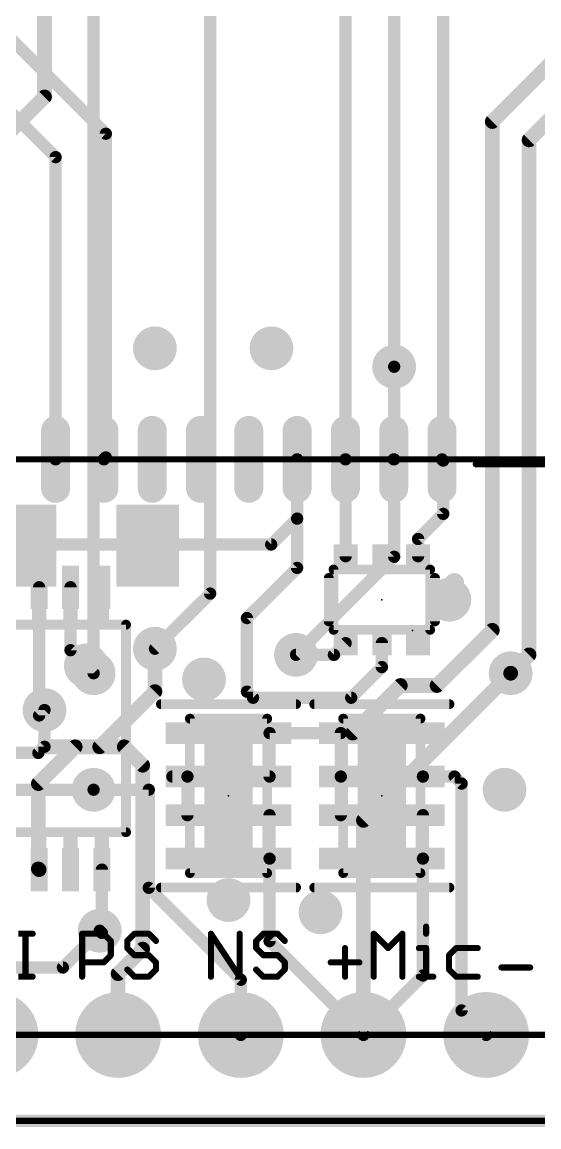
# Model space of a CAD drawing. Extents: x -18.9 to 56.5, y -5.3 to 63.2.
# Drawn here: x 29.76 to 40.46, y -0.13 to 22.76 of the extents above; entities that cross this region are included whole.
import ezdxf

# ---------------------------------------------------------------- set-up
doc = ezdxf.new("R2010")
doc.units = 0
for name, color, linetype in [('1', 12, 'CONTINUOUS'), ('16', 132, 'CONTINUOUS'), ('17', 110, 'CONTINUOUS'), ('18', 110, 'CONTINUOUS'), ('20', 53, 'CONTINUOUS'), ('21', 40, 'CONTINUOUS'), ('23', 53, 'CONTINUOUS'), ('24', 53, 'CONTINUOUS'), ('47', 253, 'CONTINUOUS'), ('51', 253, 'CONTINUOUS')]:
    doc.layers.add(name, color=color, linetype=linetype)

# ---------------------------------------------------------------- blocks, each defined once
blk = doc.blocks.new('RECT')
blk.add_solid([(-0.5, -0.5), (0.5, -0.5), (-0.5, 0.5), (0.5, 0.5)])
blk = doc.blocks.new('ROUNDP')
at = {"const_width": 0.5}
blk.add_lwpolyline([(0, -0.25, 1), (0, 0.25, 1), (0, -0.25)], format="xyb", dxfattribs=at)
blk = doc.blocks.new('RECT288000X96000R100')
at = {"const_width": 0.3}
blk.add_lwpolyline([(0.75, 0), (0.75, 0, 0.4142), (0.6, 0.15), (-0.6, 0.15, 0.4142), (-0.75, 0), (-0.75, 0, 0.4142), (-0.6, -0.15), (0.6, -0.15, 0.4142)], format="xyb", close=True, dxfattribs=at)
blk.add_solid([(-0.6254, -0.0254), (0.6254, -0.0254), (-0.6254, 0.0254), (0.6254, 0.0254)])
blk = doc.blocks.new('ROUNDV')
at = {"const_width": 0.5}
blk.add_lwpolyline([(0, -0.25, 1), (0, 0.25, 1), (0, -0.25)], format="xyb", dxfattribs=at)

msp = doc.modelspace()

# ---------------------------------------------------------------- linework, layer by layer
at = {"layer": '1'}
for points, const_width in [([(25.527, 26.416), (31.496, 20.447)], 0.254), ([(36.456, 25.266), (36.456, 13.702)], 0.254), ([(25.4, 25.019), (30.456, 19.963)], 0.254), ([(38.481, 24.257), (38.481, 13.677)], 0.254), ([(40.998, 22.202), (39.497, 20.701)], 0.3048), ([(41.141, 21.202), (40.259, 20.32)], 0.3048), ([(39.497, 20.701), (39.497, 10.16)], 0.3048), ([(31.496, 20.447), (31.496, 13.742)], 0.254), ([(40.259, 20.32), (40.259, 9.652)], 0.3048), ([(30.456, 19.963), (30.456, 13.702)], 0.254), ([(37.465, 13.702), (37.465, 15.621)], 0.254), ([(31.496, 13.742), (31.456, 13.702)], 0.254), ([(35.456, 12.4747), (35.456, 13.702)], 0.254), ([(36.456, 13.702), (36.461, 13.702)], 0.254), ([(36.461, 13.702), (36.461, 11.695)], 0.254), ([(37.456, 13.702), (37.465, 13.702)], 0.254), ([(38.481, 13.677), (38.456, 13.702)], 0.254), ([(38.481, 12.573), (38.481, 13.677)], 0.254), ([(35.456, 12.4747), (34.9193, 11.938)], 0.254), ([(35.456, 11.453), (35.456, 12.4747)], 0.254), ([(37.961, 12.053), (38.481, 12.573)], 0.254), ([(37.961, 11.695), (37.961, 12.053)], 0.254), ([(34.9193, 11.938), (27.305, 11.938)], 0.254), ([(34.417, 10.414), (35.456, 11.453)], 0.254), ([(30.114, 8.397), (30.114, 11.053)], 0.254), ([(30.764, 9.749), (30.764, 11.053)], 0.254), ([(34.417, 8.89), (34.417, 10.414)], 0.254), ([(39.497, 10.16), (38.354, 9.017)], 0.3048), ([(31.242, 9.271), (30.764, 9.749)], 0.254), ([(32.512, 9.779), (32.512, 8.89)], 0.3048), ([(36.218, 9.652), (36.461, 9.895)], 0.254), ([(37.211, 9.895), (37.211, 9.398)], 0.254), ([(35.433, 9.652), (36.218, 9.652)], 0.254), ([(40.259, 9.652), (39.878, 9.271)], 0.3048), ([(37.211, 9.398), (36.576, 8.763)], 0.254), ([(37.592, 9.017), (36.606, 8.031)], 0.3048), ([(38.354, 9.017), (37.592, 9.017)], 0.3048), ([(32.512, 8.89), (31.369, 7.747)], 0.3048), ([(34.544, 8.763), (34.417, 8.89)], 0.254), ([(36.576, 8.763), (34.544, 8.763)], 0.254), ([(30.226, 8.509), (30.114, 8.397)], 0.254), ([(34.886, 7.131), (34.886, 8.031)], 0.254), ([(34.886, 8.031), (36.361, 8.031)], 0.254), ([(36.606, 8.031), (36.361, 8.031)], 0.3048), ([(36.361, 8.031), (36.361, 7.131)], 0.254), ([(30.861, 7.747), (30.099, 6.985)], 0.3048), ([(31.369, 7.747), (30.861, 7.747)], 0.3048), ([(30.099, 6.985), (30.099, 5.218)], 0.3048), ([(32.874, 7.131), (33.186, 7.131)], 0.254), ([(33.186, 6.331), (33.186, 7.131)], 0.254), ([(33.186, 7.131), (34.886, 7.131)], 0.254), ([(36.361, 7.131), (36.361, 6.331)], 0.254), ([(38.061, 7.131), (36.361, 7.131)], 0.254), ([(38.716, 7.131), (38.061, 7.131)], 0.254), ([(38.862, 6.985), (38.716, 7.131)], 0.254), ([(38.862, 2.286), (38.862, 6.985)], 0.254), ([(31.242, 6.858), (32.385, 6.858)], 0.254), ([(32.385, 6.858), (32.385, 4.826)], 0.254), ([(34.886, 6.331), (34.886, 5.431)], 0.254), ([(38.061, 5.431), (38.061, 6.331)], 0.254), ([(34.886, 5.431), (34.886, 3.722)], 0.254), ([(38.061, 3.009), (38.061, 5.431)], 0.254), ([(30.099, 5.218), (30.114, 5.203)], 0.3048), ([(31.414, 5.203), (31.414, 3.892)], 0.254), ([(32.385, 4.826), (34.29, 2.921)], 0.254), ([(31.414, 3.892), (31.369, 3.937)], 0.254), ([(34.886, 3.722), (36.83, 1.778)], 0.254), ([(34.29, 2.921), (34.29, 1.778)], 0.254), ([(36.83, 1.778), (38.061, 3.009)], 0.254), ([(39.37, 1.778), (38.862, 2.286)], 0.254), ([(0, 0), (45.72, 0)], 0.254)]:
    msp.add_lwpolyline(points, dxfattribs=dict(at, const_width=const_width))
for points, const_width in [([(39.5732, 20.701, 1), (39.4208, 20.701)], 0.1524), ([(39.4431, 20.7549, 1), (39.5509, 20.6471)], 0.1524), ([(31.5595, 20.447, 1), (31.4325, 20.447)], 0.127), ([(31.4511, 20.4021, 1), (31.5409, 20.4919)], 0.127), ([(40.3352, 20.32, 1), (40.1828, 20.32)], 0.1524), ([(40.2051, 20.3739, 1), (40.3129, 20.2661)], 0.1524), ([(30.5195, 19.963, 1), (30.3925, 19.963)], 0.127), ([(30.4111, 19.9181, 1), (30.5009, 20.0079)], 0.127), ([(37.5285, 15.621, 1), (37.4015, 15.621)], 0.127), ([(30.3925, 13.702, 1), (30.5195, 13.702)], 0.127), ([(31.4111, 13.7469, 1), (31.5009, 13.6571)], 0.127), ([(31.4325, 13.742, 1), (31.5595, 13.742)], 0.127), ([(31.5409, 13.6971, 1), (31.4511, 13.7869)], 0.127), ([(35.5195, 13.702, 1), (35.3925, 13.702)], 0.127), ([(36.456, 13.7655, 1), (36.456, 13.6385)], 0.127), ([(36.3925, 13.702, 1), (36.5195, 13.702)], 0.127), ([(36.5245, 13.702, 1), (36.3975, 13.702)], 0.127), ([(36.461, 13.6385, 1), (36.461, 13.7655)], 0.127), ([(37.456, 13.7655, 1), (37.456, 13.6385)], 0.127), ([(37.4015, 13.702, 1), (37.5285, 13.702)], 0.127), ([(37.465, 13.6385, 1), (37.465, 13.7655)], 0.127), ([(38.5009, 13.7469, 1), (38.4111, 13.6571)], 0.127), ([(38.5445, 13.677, 1), (38.4175, 13.677)], 0.127), ([(38.4175, 13.677, 1), (38.5445, 13.677)], 0.127), ([(38.4361, 13.6321, 1), (38.5259, 13.7219)], 0.127), ([(35.5195, 12.4747, 1), (35.3925, 12.4747)], 0.127), ([(35.5009, 12.4298, 1), (35.4111, 12.5196)], 0.127), ([(38.4175, 12.573, 1), (38.5445, 12.573)], 0.127), ([(38.5259, 12.5281, 1), (38.4361, 12.6179)], 0.127), ([(35.3925, 12.4747, 1), (35.5195, 12.4747)], 0.127), ([(38.0245, 12.053, 1), (37.8975, 12.053)], 0.127), ([(37.9161, 12.0979, 1), (38.0059, 12.0081)], 0.127), ([(34.8744, 11.9829, 1), (34.9642, 11.8931)], 0.127), ([(34.9193, 11.8745, 1), (34.9193, 12.0015)], 0.127), ([(36.3975, 11.695, 1), (36.5245, 11.695)], 0.127), ([(37.8975, 11.695, 1), (38.0245, 11.695)], 0.127), ([(35.3925, 11.453, 1), (35.5195, 11.453)], 0.127), ([(35.5009, 11.4081, 1), (35.4111, 11.4979)], 0.127), ([(30.1775, 11.053, 1), (30.0505, 11.053)], 0.127), ([(30.8275, 11.053, 1), (30.7005, 11.053)], 0.127), ([(34.4805, 10.414, 1), (34.3535, 10.414)], 0.127), ([(34.3721, 10.4589, 1), (34.4619, 10.3691)], 0.127), ([(39.5509, 10.1061, 1), (39.4431, 10.2139)], 0.1524), ([(39.4208, 10.16, 1), (39.5732, 10.16)], 0.1524), ([(30.8089, 9.7939, 1), (30.7191, 9.7041)], 0.127), ([(32.5882, 9.779, 1), (32.4358, 9.779)], 0.1524), ([(36.5059, 9.8501, 1), (36.4161, 9.9399)], 0.127), ([(37.2745, 9.895, 1), (37.1475, 9.895)], 0.127), ([(30.7005, 9.749, 1), (30.8275, 9.749)], 0.127), ([(35.433, 9.7155, 1), (35.433, 9.5885)], 0.127), ([(36.1731, 9.6969, 1), (36.2629, 9.6071)], 0.127), ([(36.218, 9.5885, 1), (36.218, 9.7155)], 0.127), ([(40.1828, 9.652, 1), (40.3352, 9.652)], 0.1524), ([(40.3129, 9.5981, 1), (40.2051, 9.7059)], 0.1524), ([(37.1475, 9.398, 1), (37.2745, 9.398)], 0.127), ([(37.2559, 9.3531, 1), (37.1661, 9.4429)], 0.127), ([(39.8241, 9.3249, 1), (39.9319, 9.2171)], 0.1524), ([(31.1971, 9.2261, 1), (31.2869, 9.3159)], 0.127), ([(37.592, 9.0932, 1), (37.592, 8.9408)], 0.1524), ([(37.6459, 8.9631, 1), (37.5381, 9.0709)], 0.1524), ([(38.354, 8.9408, 1), (38.354, 9.0932)], 0.1524), ([(32.4358, 8.89, 1), (32.5882, 8.89)], 0.1524), ([(32.5659, 8.8361, 1), (32.4581, 8.9439)], 0.1524), ([(34.4619, 8.9349, 1), (34.3721, 8.8451)], 0.127), ([(34.3535, 8.89, 1), (34.4805, 8.89)], 0.127), ([(38.3001, 9.0709, 1), (38.4079, 8.9631)], 0.1524), ([(34.544, 8.8265, 1), (34.544, 8.6995)], 0.127), ([(34.4991, 8.7181, 1), (34.5889, 8.8079)], 0.127), ([(36.5311, 8.8079, 1), (36.6209, 8.7181)], 0.127), ([(36.576, 8.6995, 1), (36.576, 8.8265)], 0.127), ([(30.0691, 8.4419, 1), (30.1589, 8.3521)], 0.127), ([(30.2709, 8.4641, 1), (30.1811, 8.5539)], 0.127), ([(30.0505, 8.397, 1), (30.1775, 8.397)], 0.127), ([(34.9495, 8.031, 1), (34.8225, 8.031)], 0.127), ([(34.886, 8.0945, 1), (34.886, 7.9675)], 0.127), ([(36.361, 8.1072, 1), (36.361, 7.9548)], 0.1524), ([(36.4245, 8.031, 1), (36.2975, 8.031)], 0.127), ([(36.361, 7.9675, 1), (36.361, 8.0945)], 0.127), ([(36.5521, 8.0849, 1), (36.6599, 7.9771)], 0.1524), ([(36.606, 7.9548, 1), (36.606, 8.1072)], 0.1524), ([(30.861, 7.8232, 1), (30.861, 7.6708)], 0.1524), ([(30.9149, 7.6931, 1), (30.8071, 7.8009)], 0.1524), ([(31.3151, 7.8009, 1), (31.4229, 7.6931)], 0.1524), ([(31.369, 7.6708, 1), (31.369, 7.8232)], 0.1524), ([(30.1752, 6.985, 1), (30.0228, 6.985)], 0.1524), ([(30.0451, 7.0389, 1), (30.1529, 6.9311)], 0.1524), ([(32.874, 7.1945, 1), (32.874, 7.0675)], 0.127), ([(33.2495, 7.131, 1), (33.1225, 7.131)], 0.127), ([(33.186, 7.1945, 1), (33.186, 7.0675)], 0.127), ([(33.186, 7.0675, 1), (33.186, 7.1945)], 0.127), ([(34.8225, 7.131, 1), (34.9495, 7.131)], 0.127), ([(34.886, 7.0675, 1), (34.886, 7.1945)], 0.127), ([(36.4245, 7.131, 1), (36.2975, 7.131)], 0.127), ([(36.361, 7.1945, 1), (36.361, 7.0675)], 0.127), ([(36.2975, 7.131, 1), (36.4245, 7.131)], 0.127), ([(38.061, 7.1945, 1), (38.061, 7.0675)], 0.127), ([(38.061, 7.0675, 1), (38.061, 7.1945)], 0.127), ([(38.7609, 7.1759, 1), (38.6711, 7.0861)], 0.127), ([(38.716, 7.0675, 1), (38.716, 7.1945)], 0.127), ([(38.9255, 6.985, 1), (38.7985, 6.985)], 0.127), ([(31.242, 6.9215, 1), (31.242, 6.7945)], 0.127), ([(32.4485, 6.858, 1), (32.3215, 6.858)], 0.127), ([(32.385, 6.7945, 1), (32.385, 6.9215)], 0.127), ([(38.8171, 6.9401, 1), (38.9069, 7.0299)], 0.127), ([(34.9495, 6.331, 1), (34.8225, 6.331)], 0.127), ([(38.1245, 6.331, 1), (37.9975, 6.331)], 0.127), ([(33.1225, 6.331, 1), (33.2495, 6.331)], 0.127), ([(36.2975, 6.331, 1), (36.4245, 6.331)], 0.127), ([(34.9495, 5.431, 1), (34.8225, 5.431)], 0.127), ([(34.8225, 5.431, 1), (34.9495, 5.431)], 0.127), ([(38.1245, 5.431, 1), (37.9975, 5.431)], 0.127), ([(37.9975, 5.431, 1), (38.1245, 5.431)], 0.127), ([(30.1529, 5.2719, 1), (30.0451, 5.1641)], 0.1524), ([(30.0228, 5.218, 1), (30.1752, 5.218)], 0.1524), ([(30.0601, 5.1491, 1), (30.1679, 5.2569)], 0.1524), ([(31.4775, 5.203, 1), (31.3505, 5.203)], 0.127), ([(32.4299, 4.8709, 1), (32.3401, 4.7811)], 0.127), ([(32.3215, 4.826, 1), (32.4485, 4.826)], 0.127), ([(31.4139, 3.9819, 1), (31.3241, 3.8921)], 0.127), ([(31.3505, 3.892, 1), (31.4775, 3.892)], 0.127), ([(31.3691, 3.8471, 1), (31.4589, 3.9369)], 0.127), ([(34.9309, 3.7669, 1), (34.8411, 3.6771)], 0.127), ([(34.8225, 3.722, 1), (34.9495, 3.722)], 0.127), ([(34.3535, 2.921, 1), (34.2265, 2.921)], 0.127), ([(34.2451, 2.8761, 1), (34.3349, 2.9659)], 0.127), ([(37.9975, 3.009, 1), (38.1245, 3.009)], 0.127), ([(38.1059, 2.9641, 1), (38.0161, 3.0539)], 0.127), ([(38.9069, 2.3309, 1), (38.8171, 2.2411)], 0.127), ([(38.7985, 2.286, 1), (38.9255, 2.286)], 0.127), ([(34.2265, 1.778, 1), (34.3535, 1.778)], 0.127), ([(36.7851, 1.8229, 1), (36.8749, 1.7331)], 0.127), ([(36.7851, 1.7331, 1), (36.8749, 1.8229)], 0.127), ([(39.3251, 1.7331, 1), (39.4149, 1.8229)], 0.127)]:
    msp.add_lwpolyline(points, format="xyb", dxfattribs=dict(at, const_width=const_width))
at = {"layer": '16'}
for points, const_width in [([(31.242, 24.13), (31.242, 9.271)], 0.254), ([(33.655, 10.922), (33.655, 23.495)], 0.254), ([(30.226, 21.209), (30.226, 23.241)], 0.3048), ([(37.465, 23.114), (37.465, 15.621)], 0.254), ([(28.321, 19.304), (30.226, 21.209)], 0.3048), ([(37.465, 15.621), (37.465, 11.684)], 0.254), ([(37.465, 11.684), (35.433, 9.652)], 0.254), ([(32.512, 9.779), (33.655, 10.922)], 0.254), ([(39.878, 9.271), (36.83, 6.223)], 0.3048), ([(30.226, 7.747), (30.226, 8.509)], 0.254), ([(30.099, 7.62), (30.226, 7.747)], 0.254), ([(31.877, 7.747), (30.226, 7.747)], 0.3048), ([(32.258, 7.366), (31.877, 7.747)], 0.3048), ([(28.194, 7.62), (30.099, 7.62)], 0.254), ([(32.258, 3.556), (32.258, 7.366)], 0.3048), ([(27.813, 6.858), (31.242, 6.858)], 0.254), ([(36.83, 6.223), (36.83, 1.778)], 0.3048), ([(31.369, 3.937), (30.607, 3.175)], 0.254), ([(31.75, 3.048), (32.258, 3.556)], 0.3048), ([(30.607, 3.175), (27.813, 3.175)], 0.254), ([(31.75, 1.778), (31.75, 3.048)], 0.3048), ([(0, 0), (45.72, 0)], 0.254)]:
    msp.add_lwpolyline(points, dxfattribs=dict(at, const_width=const_width))
for points, const_width in [([(30.2799, 21.1551, 1), (30.1721, 21.2629)], 0.1524), ([(30.1498, 21.209, 1), (30.3022, 21.209)], 0.1524), ([(37.5285, 15.621, 1), (37.4015, 15.621)], 0.127), ([(37.4015, 15.621, 1), (37.5285, 15.621)], 0.127), ([(37.4015, 11.684, 1), (37.5285, 11.684)], 0.127), ([(37.5099, 11.6391, 1), (37.4201, 11.7289)], 0.127), ([(33.6999, 10.8771, 1), (33.6101, 10.9669)], 0.127), ([(33.5915, 10.922, 1), (33.7185, 10.922)], 0.127), ([(32.4671, 9.8239, 1), (32.5569, 9.7341)], 0.127), ([(35.3881, 9.6969, 1), (35.4779, 9.6071)], 0.127), ([(39.9319, 9.2171, 1), (39.8241, 9.3249)], 0.1524), ([(31.1785, 9.271, 1), (31.3055, 9.271)], 0.127), ([(30.2895, 8.509, 1), (30.1625, 8.509)], 0.127), ([(30.226, 7.8232, 1), (30.226, 7.6708)], 0.1524), ([(30.1625, 7.747, 1), (30.2895, 7.747)], 0.127), ([(30.2709, 7.7021, 1), (30.1811, 7.7919)], 0.127), ([(31.9309, 7.8009, 1), (31.8231, 7.6931)], 0.1524), ([(31.877, 7.6708, 1), (31.877, 7.8232)], 0.1524), ([(30.0541, 7.6649, 1), (30.1439, 7.5751)], 0.127), ([(30.099, 7.5565, 1), (30.099, 7.6835)], 0.127), ([(32.3342, 7.366, 1), (32.1818, 7.366)], 0.1524), ([(32.2041, 7.3121, 1), (32.3119, 7.4199)], 0.1524), ([(31.242, 6.7945, 1), (31.242, 6.9215)], 0.127), ([(36.9062, 6.223, 1), (36.7538, 6.223)], 0.1524), ([(36.7761, 6.2769, 1), (36.8839, 6.1691)], 0.1524), ([(31.4139, 3.8921, 1), (31.3241, 3.9819)], 0.127), ([(32.3119, 3.5021, 1), (32.2041, 3.6099)], 0.1524), ([(32.1818, 3.556, 1), (32.3342, 3.556)], 0.1524), ([(30.5621, 3.2199, 1), (30.6519, 3.1301)], 0.127), ([(30.607, 3.1115, 1), (30.607, 3.2385)], 0.127), ([(31.8262, 3.048, 1), (31.6738, 3.048)], 0.1524), ([(31.6961, 3.1019, 1), (31.8039, 2.9941)], 0.1524), ([(31.6738, 1.778, 1), (31.8262, 1.778)], 0.1524), ([(36.7538, 1.778, 1), (36.9062, 1.778)], 0.1524)]:
    msp.add_lwpolyline(points, format="xyb", dxfattribs=dict(at, const_width=const_width))
at = {"layer": '20'}
msp.add_line((0, 0), (45.72, 0), dxfattribs=at)
at = {"layer": '21'}
for points, const_width in [([(39.156, 13.6338, 1), (39.156, 13.5702)], 0.0635), ([(36.1618, 11.245, 1), (36.0602, 11.245)], 0.1016), ([(38.3618, 11.245, 1), (38.2602, 11.245)], 0.1016), ([(38.711, 11.045, 1), (38.711, 11.245, 1), (38.711, 11.045)], 0.2032), ([(31.9648, 10.278, 1), (31.8632, 10.278)], 0.1016), ([(31.914, 10.2272, 1), (31.914, 10.3288)], 0.1016), ([(36.0602, 10.345, 1), (36.1618, 10.345)], 0.1016), ([(38.2602, 10.345, 1), (38.3618, 10.345)], 0.1016), ([(31.089, 9.1982, 1), (31.089, 9.6578, 1), (31.089, 9.1982)], 0.4596), ([(32.636, 8.6818, 1), (32.636, 8.5802)], 0.1016), ([(35.436, 8.5802, 1), (35.436, 8.6818)], 0.1016), ([(35.811, 8.6818, 1), (35.811, 8.5802)], 0.1016), ([(38.611, 8.5802, 1), (38.611, 8.6818)], 0.1016), ([(31.8632, 5.978, 1), (31.9648, 5.978)], 0.1016), ([(31.914, 5.9272, 1), (31.914, 6.0288)], 0.1016), ([(32.636, 4.8818, 1), (32.636, 4.7802)], 0.1016), ([(35.436, 4.7802, 1), (35.436, 4.8818)], 0.1016), ([(35.811, 4.8818, 1), (35.811, 4.7802)], 0.1016), ([(38.611, 4.7802, 1), (38.611, 4.8818)], 0.1016), ([(29.8635, 3.8743, 1), (29.8, 3.8743)], 0.0635), ([(29.98, 3.8425, 1), (29.98, 3.906)], 0.0635), ([(31.0367, 3.8743, 1), (30.9732, 3.8743)], 0.0635), ([(31.005, 3.906, 1), (31.005, 3.8425)], 0.0635), ([(31.4723, 3.8967, 1), (31.4274, 3.8518)], 0.0635), ([(31.4499, 3.8425, 1), (31.4499, 3.906)], 0.0635), ([(32.0888, 3.906, 1), (32.0888, 3.8425)], 0.0635), ([(32.1112, 3.8518, 1), (32.0663, 3.8967)], 0.0635), ([(32.4078, 3.8967, 1), (32.3629, 3.8518)], 0.0635), ([(32.3854, 3.8425, 1), (32.3854, 3.906)], 0.0635), ([(33.7037, 3.8743, 1), (33.6402, 3.8743)], 0.0635), ([(33.6984, 3.8919, 1), (33.6456, 3.8566)], 0.0635), ([(34.2969, 3.8743, 1), (34.2334, 3.8743)], 0.0635), ([(34.7558, 3.906, 1), (34.7558, 3.8425)], 0.0635), ([(34.7782, 3.8518, 1), (34.7333, 3.8967)], 0.0635), ([(35.0748, 3.8967, 1), (35.0299, 3.8518)], 0.0635), ([(35.0524, 3.8425, 1), (35.0524, 3.906)], 0.0635), ([(37.0749, 3.8743, 1), (37.0114, 3.8743)], 0.0635), ([(37.0656, 3.8967, 1), (37.0207, 3.8518)], 0.0635), ([(37.6681, 3.8743, 1), (37.6046, 3.8743)], 0.0635), ([(37.6588, 3.8518, 1), (37.6139, 3.8967)], 0.0635), ([(38.1587, 4.0226, 1), (38.0952, 4.0226)], 0.0635), ([(38.0952, 3.8743, 1), (38.1587, 3.8743)], 0.0635), ([(31.6299, 3.726, 1), (31.5664, 3.726)], 0.0635), ([(31.5757, 3.7035, 1), (31.6206, 3.7484)], 0.0635), ([(31.918, 3.7484, 1), (31.963, 3.7035)], 0.0635), ([(31.9722, 3.726, 1), (31.9088, 3.726)], 0.0635), ([(32.5112, 3.7035, 1), (32.5561, 3.7484)], 0.0635), ([(34.6393, 3.726, 1), (34.5757, 3.726)], 0.0635), ([(34.585, 3.7484, 1), (34.63, 3.7035)], 0.0635), ([(35.1782, 3.7035, 1), (35.2231, 3.7484)], 0.0635), ([(31.5664, 3.4294, 1), (31.6299, 3.4294)], 0.0635), ([(31.6206, 3.4069, 1), (31.5757, 3.4518)], 0.0635), ([(31.963, 3.6001, 1), (31.918, 3.5552)], 0.0635), ([(31.9088, 3.5777, 1), (31.9722, 3.5777)], 0.0635), ([(32.0888, 3.4611, 1), (32.0888, 3.3976)], 0.0635), ([(32.0663, 3.4069, 1), (32.1112, 3.4518)], 0.0635), ([(32.4078, 3.4518, 1), (32.3629, 3.4069)], 0.0635), ([(32.3854, 3.3976, 1), (32.3854, 3.4611)], 0.0635), ([(34.5757, 3.5777, 1), (34.6393, 3.5777)], 0.0635), ([(34.63, 3.6001, 1), (34.585, 3.5552)], 0.0635), ([(34.7558, 3.4611, 1), (34.7558, 3.3976)], 0.0635), ([(34.7333, 3.4069, 1), (34.7782, 3.4518)], 0.0635), ([(35.0748, 3.4518, 1), (35.0299, 3.4069)], 0.0635), ([(35.0524, 3.3976, 1), (35.0524, 3.4611)], 0.0635), ([(36.4804, 3.5777, 1), (36.4169, 3.5777)], 0.0635), ([(37.3173, 3.6001, 1), (37.3622, 3.5552)], 0.0635), ([(37.3173, 3.5552, 1), (37.3622, 3.6001)], 0.0635), ([(37.9787, 3.6094, 1), (37.9787, 3.5459)], 0.0635), ([(38.1587, 3.5777, 1), (38.0952, 3.5777)], 0.0635), ([(38.127, 3.5459, 1), (38.127, 3.6094)], 0.0635), ([(38.6341, 3.4294, 1), (38.5706, 3.4294)], 0.0635), ([(38.5799, 3.4518, 1), (38.6248, 3.4069)], 0.0635), ([(38.7506, 3.6094, 1), (38.7506, 3.5459)], 0.0635), ([(38.7731, 3.5552, 1), (38.7282, 3.6001)], 0.0635), ([(39.1955, 3.5459, 1), (39.1955, 3.6094)], 0.0635), ([(31.005, 3.3128, 1), (31.005, 3.2493)], 0.0635), ([(31.4274, 3.3035, 1), (31.4723, 3.2586)], 0.0635), ([(31.4499, 3.2493, 1), (31.4499, 3.3128)], 0.0635), ([(32.5654, 3.2811, 1), (32.5019, 3.2811)], 0.0635), ([(32.5112, 3.2586, 1), (32.5561, 3.3035)], 0.0635), ([(35.2324, 3.2811, 1), (35.1689, 3.2811)], 0.0635), ([(35.1782, 3.2586, 1), (35.2231, 3.3035)], 0.0635), ([(36.152, 3.3128, 1), (36.152, 3.2493)], 0.0635), ([(36.7452, 3.2493, 1), (36.7452, 3.3128)], 0.0635), ([(39.6875, 3.2071, 1), (39.6875, 3.1436)], 0.0635), ([(40.2807, 3.1436, 1), (40.2807, 3.2071)], 0.0635), ([(29.8, 2.9845, 1), (29.8635, 2.9845)], 0.0635), ([(29.98, 2.9527, 1), (29.98, 3.0163)], 0.0635), ([(30.9732, 2.9845, 1), (31.0367, 2.9845)], 0.0635), ([(31.963, 3.1552, 1), (31.918, 3.1103)], 0.0635), ([(32.0888, 3.0163, 1), (32.0888, 2.9527)], 0.0635), ([(32.0663, 2.962, 1), (32.1112, 3.007)], 0.0635), ([(32.3629, 3.007, 1), (32.4078, 2.962)], 0.0635), ([(32.3854, 2.9527, 1), (32.3854, 3.0163)], 0.0635), ([(32.5019, 3.1328, 1), (32.5654, 3.1328)], 0.0635), ([(32.5561, 3.1103, 1), (32.5112, 3.1552)], 0.0635), ([(33.6402, 2.9845, 1), (33.7037, 2.9845)], 0.0635), ([(34.2334, 2.9845, 1), (34.2969, 2.9845)], 0.0635), ([(34.2387, 2.9669, 1), (34.2916, 3.0021)], 0.0635), ([(34.63, 3.1552, 1), (34.585, 3.1103)], 0.0635), ([(34.7558, 3.0163, 1), (34.7558, 2.9527)], 0.0635), ([(34.7333, 2.962, 1), (34.7782, 3.007)], 0.0635), ([(35.0299, 3.007, 1), (35.0748, 2.962)], 0.0635), ([(35.0524, 2.9527, 1), (35.0524, 3.0163)], 0.0635), ([(35.1689, 3.1328, 1), (35.2324, 3.1328)], 0.0635), ([(35.2231, 3.1103, 1), (35.1782, 3.1552)], 0.0635), ([(36.4169, 2.9845, 1), (36.4804, 2.9845)], 0.0635), ([(37.0114, 2.9845, 1), (37.0749, 2.9845)], 0.0635), ([(37.6046, 2.9845, 1), (37.6681, 2.9845)], 0.0635), ([(37.9787, 3.0163, 1), (37.9787, 2.9527)], 0.0635), ([(38.0952, 2.9845, 1), (38.1587, 2.9845)], 0.0635), ([(38.2752, 2.9527, 1), (38.2752, 3.0163)], 0.0635), ([(38.5706, 3.1328, 1), (38.6341, 3.1328)], 0.0635), ([(38.6248, 3.1552, 1), (38.5799, 3.1103)], 0.0635), ([(38.7506, 3.0163, 1), (38.7506, 2.9527)], 0.0635), ([(38.7282, 2.962, 1), (38.7731, 3.007)], 0.0635), ([(39.1955, 2.9527, 1), (39.1955, 3.0163)], 0.0635)]:
    msp.add_lwpolyline(points, format="xyb", dxfattribs=dict(at, const_width=const_width))
for points, const_width in [([(44.056, 13.602), (39.156, 13.602)], 0.127), ([(36.111, 10.345), (36.111, 11.245)], 0.2032), ([(38.311, 10.345), (38.311, 11.245)], 0.2032), ([(27.014, 10.278), (31.914, 10.278)], 0.2032), ([(31.914, 10.278), (31.914, 5.978)], 0.2032), ([(32.636, 8.631), (35.436, 8.631)], 0.2032), ([(35.811, 8.631), (38.611, 8.631)], 0.2032), ([(31.914, 5.978), (27.014, 5.978)], 0.2032), ([(35.436, 4.831), (32.636, 4.831)], 0.2032), ([(38.611, 4.831), (35.811, 4.831)], 0.2032), ([(29.6834, 3.8743), (29.98, 3.8743)], 0.127), ([(29.8317, 2.9845), (29.8317, 3.8743)], 0.127), ([(31.005, 2.9845), (31.005, 3.8743)], 0.127), ([(31.005, 3.8743), (31.4499, 3.8743)], 0.127), ([(31.4499, 3.8743), (31.5982, 3.726)], 0.127), ([(32.0888, 3.8743), (31.9405, 3.726)], 0.127), ([(32.3854, 3.8743), (32.0888, 3.8743)], 0.127), ([(32.5337, 3.726), (32.3854, 3.8743)], 0.127), ([(33.672, 2.9845), (33.672, 3.8743)], 0.127), ([(33.672, 3.8743), (34.2652, 2.9845)], 0.127), ([(34.2652, 2.9845), (34.2652, 3.8743)], 0.127), ([(34.7558, 3.8743), (34.6075, 3.726)], 0.127), ([(35.0524, 3.8743), (34.7558, 3.8743)], 0.127), ([(35.2007, 3.726), (35.0524, 3.8743)], 0.127), ([(37.0431, 2.9845), (37.0431, 3.8743)], 0.127), ([(37.0431, 3.8743), (37.3397, 3.5777)], 0.127), ([(37.3397, 3.5777), (37.6363, 3.8743)], 0.127), ([(37.6363, 3.8743), (37.6363, 2.9845)], 0.127), ([(38.127, 4.0226), (38.127, 3.8743)], 0.127), ([(31.5982, 3.726), (31.5982, 3.4294)], 0.127), ([(31.9405, 3.726), (31.9405, 3.5777)], 0.127), ([(34.6075, 3.726), (34.6075, 3.5777)], 0.127), ([(31.5982, 3.4294), (31.4499, 3.2811)], 0.127), ([(31.9405, 3.5777), (32.0888, 3.4294)], 0.127), ([(32.0888, 3.4294), (32.3854, 3.4294)], 0.127), ([(32.3854, 3.4294), (32.5337, 3.2811)], 0.127), ([(34.6075, 3.5777), (34.7558, 3.4294)], 0.127), ([(34.7558, 3.4294), (35.0524, 3.4294)], 0.127), ([(35.0524, 3.4294), (35.2007, 3.2811)], 0.127), ([(36.4486, 2.9845), (36.4486, 3.5777)], 0.127), ([(37.9787, 3.5777), (38.127, 3.5777)], 0.127), ([(38.127, 3.5777), (38.127, 2.9845)], 0.127), ([(38.7506, 3.5777), (38.6023, 3.4294)], 0.127), ([(38.6023, 3.4294), (38.6023, 3.1328)], 0.127), ([(39.1955, 3.5777), (38.7506, 3.5777)], 0.127), ([(31.4499, 3.2811), (31.005, 3.2811)], 0.127), ([(32.5337, 3.2811), (32.5337, 3.1328)], 0.127), ([(35.2007, 3.2811), (35.2007, 3.1328)], 0.127), ([(36.152, 3.2811), (36.7452, 3.2811)], 0.127), ([(39.6875, 3.1754), (40.2807, 3.1754)], 0.127), ([(29.6834, 2.9845), (29.98, 2.9845)], 0.127), ([(32.0888, 2.9845), (31.9405, 3.1328)], 0.127), ([(32.3854, 2.9845), (32.0888, 2.9845)], 0.127), ([(32.5337, 3.1328), (32.3854, 2.9845)], 0.127), ([(34.7558, 2.9845), (34.6075, 3.1328)], 0.127), ([(35.0524, 2.9845), (34.7558, 2.9845)], 0.127), ([(35.2007, 3.1328), (35.0524, 2.9845)], 0.127), ([(37.9787, 2.9845), (38.2752, 2.9845)], 0.127), ([(38.6023, 3.1328), (38.7506, 2.9845)], 0.127), ([(38.7506, 2.9845), (39.1955, 2.9845)], 0.127)]:
    msp.add_lwpolyline(points, dxfattribs=dict(at, const_width=const_width))
at = {"layer": '23'}
for p in [(37.211, 10.795), (34.036, 6.731), (37.211, 6.731)]:
    msp.add_point(p, dxfattribs=at)
at = {"layer": '24'}
msp.add_point((37.846, 10.16), dxfattribs=at)
at = {"layer": '47', "const_width": 0.13}
for points in [[(22.86, 1.778), (50.972, 1.778)], [(0, 0), (50.972, 0)], [(3.048, 0), (53.258, 0)], [(25.781, 0), (56.433, 0)]]:
    msp.add_lwpolyline(points, dxfattribs=at)
at = {"layer": '51'}
for points, const_width in [([(43.956, 13.702), (13.956, 13.702)], 0.127), ([(36.211, 10.17), (36.211, 11.42)], 0.2032), ([(36.211, 11.42), (38.211, 11.42)], 0.2032), ([(38.211, 11.42), (38.211, 10.17)], 0.2032), ([(38.211, 10.17), (36.211, 10.17)], 0.2032), ([(33.236, 5.131), (33.236, 8.331)], 0.2032), ([(33.236, 8.331), (34.836, 8.331)], 0.2032), ([(34.836, 8.331), (34.836, 5.131)], 0.2032), ([(36.411, 5.131), (36.411, 8.331)], 0.2032), ([(36.411, 8.331), (38.011, 8.331)], 0.2032), ([(38.011, 8.331), (38.011, 5.131)], 0.2032), ([(34.836, 5.131), (33.236, 5.131)], 0.2032), ([(38.011, 5.131), (36.411, 5.131)], 0.2032)]:
    msp.add_lwpolyline(points, dxfattribs=dict(at, const_width=const_width))
at = {"layer": '51', "const_width": 0.1016}
for points in [[(36.2618, 11.42, 1), (36.1602, 11.42)], [(36.211, 11.4708, 1), (36.211, 11.3692)], [(38.2618, 11.42, 1), (38.1602, 11.42)], [(38.211, 11.3692, 1), (38.211, 11.4708)], [(36.211, 10.2208, 1), (36.211, 10.1192)], [(36.1602, 10.17, 1), (36.2618, 10.17)], [(38.1602, 10.17, 1), (38.2618, 10.17)], [(38.211, 10.1192, 1), (38.211, 10.2208)], [(33.2868, 8.331, 1), (33.1852, 8.331)], [(33.236, 8.3818, 1), (33.236, 8.2802)], [(34.8868, 8.331, 1), (34.7852, 8.331)], [(34.836, 8.2802, 1), (34.836, 8.3818)], [(36.4618, 8.331, 1), (36.3602, 8.331)], [(36.411, 8.3818, 1), (36.411, 8.2802)], [(38.0618, 8.331, 1), (37.9602, 8.331)], [(38.011, 8.2802, 1), (38.011, 8.3818)], [(33.236, 5.1818, 1), (33.236, 5.0802)], [(33.1852, 5.131, 1), (33.2868, 5.131)], [(34.7852, 5.131, 1), (34.8868, 5.131)], [(34.836, 5.0802, 1), (34.836, 5.1818)], [(36.411, 5.1818, 1), (36.411, 5.0802)], [(36.3602, 5.131, 1), (36.4618, 5.131)], [(37.9602, 5.131, 1), (38.0618, 5.131)], [(38.011, 5.0802, 1), (38.011, 5.1818)]]:
    msp.add_lwpolyline(points, format="xyb", dxfattribs=at)

# ---------------------------------------------------------------- block references
at = {"layer": '1', "rotation": 90}
for p in [(30.456, 13.702), (31.456, 13.702), (32.456, 13.702), (33.456, 13.702), (34.456, 13.702), (35.456, 13.702), (36.456, 13.702), (37.456, 13.702), (38.456, 13.702)]:
    msp.add_blockref('RECT288000X96000R100', p, dxfattribs=at)
at = {"layer": '1'}
for p, xscale, yscale, rotation in [((36.461, 11.695), 0.5, 0.5, 180), ((37.211, 11.695), 0.4, 0.5, 180), ((37.961, 11.695), 0.5, 0.5, 180), ((30.114, 11.053), 0.35, 0.9, 180), ((30.764, 11.053), 0.35, 0.9, 180), ((31.414, 11.053), 0.35, 0.9, 180), ((36.461, 9.895), 0.5, 0.5, 180), ((37.211, 9.895), 0.4, 0.5, 180), ((37.961, 9.895), 0.5, 0.5, 180), ((33.186, 8.031), 0.45, 0.9, 90), ((34.886, 8.031), 0.45, 0.9, 90), ((36.361, 8.031), 0.45, 0.9, 90), ((38.061, 8.031), 0.45, 0.9, 90), ((33.186, 7.131), 0.45, 0.9, 90), ((34.886, 7.131), 0.45, 0.9, 90), ((36.361, 7.131), 0.45, 0.9, 90), ((38.061, 7.131), 0.45, 0.9, 90), ((33.186, 6.331), 0.45, 0.9, 90), ((34.886, 6.331), 0.45, 0.9, 90), ((36.361, 6.331), 0.45, 0.9, 90), ((38.061, 6.331), 0.45, 0.9, 90), ((33.186, 5.431), 0.45, 0.9, 90), ((34.886, 5.431), 0.45, 0.9, 90), ((36.361, 5.431), 0.45, 0.9, 90), ((38.061, 5.431), 0.45, 0.9, 90)]:
    msp.add_blockref('RECT', p, dxfattribs=dict(at, xscale=xscale, yscale=yscale, rotation=rotation))
at = {"layer": '1', "xscale": 0.35, "yscale": 0.9}
for p in [(30.114, 5.203), (30.764, 5.203), (31.414, 5.203)]:
    msp.add_blockref('RECT', p, dxfattribs=at)
at = {"layer": '16', "xscale": 1.7, "yscale": 1.3, "rotation": 90}
for p in [(29.823, 11.915), (32.363, 11.915)]:
    msp.add_blockref('RECT', p, dxfattribs=at)
at = {"layer": '17', "xscale": 1.778, "yscale": 1.778, "rotation": 90}
for p in [(29.21, 1.778), (29.21, 1.778), (31.75, 1.778), (31.75, 1.778), (34.29, 1.778), (34.29, 1.778), (36.83, 1.778), (36.83, 1.778), (39.37, 1.778), (39.37, 1.778)]:
    msp.add_blockref('ROUNDP', p, dxfattribs=at)
at = {"layer": '18', "xscale": 0.9064, "yscale": 0.9064}
for p in [(32.512, 16.002), (32.512, 16.002), (34.925, 16.002), (34.925, 16.002), (37.465, 15.621), (37.465, 15.621), (38.608, 10.795), (38.608, 10.795), (32.512, 9.779), (32.512, 9.779), (35.433, 9.652), (35.433, 9.652), (31.242, 9.271), (31.242, 9.271), (39.878, 9.271), (39.878, 9.271), (33.528, 9.144), (33.528, 9.144), (30.226, 8.509), (30.226, 8.509), (31.242, 6.858), (31.242, 6.858), (39.751, 6.858), (39.751, 6.858), (34.036, 4.572), (34.036, 4.572), (35.941, 4.318), (35.941, 4.318), (31.369, 3.937), (31.369, 3.937)]:
    msp.add_blockref('ROUNDV', p, dxfattribs=at)
at = {"layer": '51', "rotation": 180}
for p, xscale, yscale in [((36.561, 11.67), 0.25, 0.35), ((37.211, 11.67), 0.25, 0.35), ((37.861, 11.67), 0.25, 0.35), ((30.114, 10.8905), 0.3, 1.075), ((30.764, 10.8905), 0.3, 1.075), ((31.414, 10.8905), 0.3, 1.075), ((36.561, 9.92), 0.25, 0.35), ((37.211, 9.92), 0.25, 0.35), ((37.861, 9.92), 0.25, 0.35)]:
    msp.add_blockref('RECT', p, dxfattribs=dict(at, xscale=xscale, yscale=yscale))
at = {"layer": '51', "xscale": 3.1, "rotation": 90}
for p in [(34.036, 6.731), (37.211, 6.731)]:
    msp.add_blockref('RECT', p, dxfattribs=at)
at = {"layer": '51'}
for p, xscale, yscale in [((30.114, 5.3655), 0.3, 1.075), ((30.764, 5.3655), 0.3, 1.075), ((31.414, 5.3655), 0.3, 1.075), ((31.75, 1.778), 0.508, 0.508), ((34.29, 1.778), 0.508, 0.508), ((36.83, 1.778), 0.508, 0.508), ((39.37, 1.778), 0.508, 0.508)]:
    msp.add_blockref('RECT', p, dxfattribs=dict(at, xscale=xscale, yscale=yscale))

doc.saveas('drawing.dxf')
